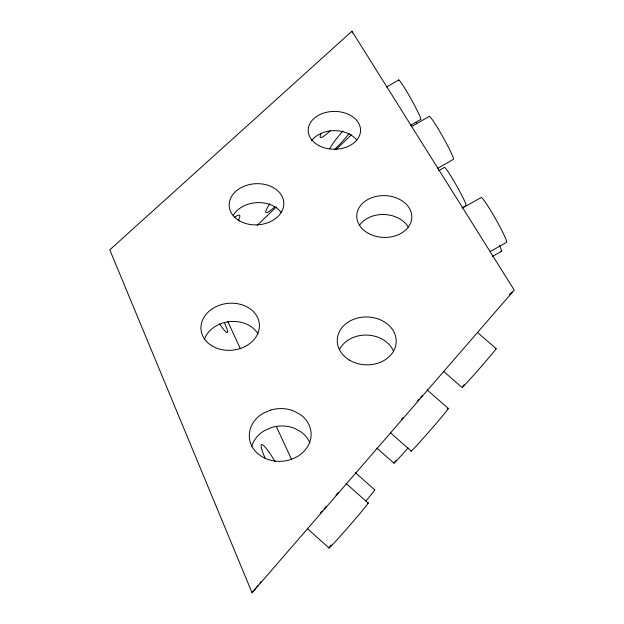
<?xml version="1.0" encoding="UTF-8"?>
<svg xmlns="http://www.w3.org/2000/svg" width="624" height="624" viewBox="0 0 624 624"><rect width="100%" height="100%" fill="white"/><g stroke="black" fill="none" stroke-linecap="round" stroke-linejoin="round"><path stroke-width="0.94" d="M462.891 386.233L464.186 384.595M252.065 592.8L514.223 290.098L351.959 31.2L109.777 249.857L252.065 592.8L258.102 585.281M259.912 583.027L261.121 581.529M420.732 397.309L422.44 395.327M335.985 495.136L338.216 492.554M417.136 401.474L418.954 399.376M324.035 508.872L326.368 506.204M320.237 513.217L322.14 511.048M401.372 419.539L403.166 417.479M257.299 225.233L276.245 207.02M335.915 149.682L351.359 134.839M509.293 294.629L512.109 292.04M234.554 217.285L237.276 215.584A23.665 4.056 -48.7 0 1 238.157 220.654M386.568 86.954L398.783 79.95M410.428 125.354L420.584 119.551A22.706 1.56 60.8 0 0 410.67 98.28A22.706 1.56 60.8 0 0 398.58 80.418M411.263 126.695L429.25 116.423A24.648 1.849 60.7 0 1 438.321 129.051A24.648 1.849 60.7 0 1 451.183 152.864L452.712 156.382A24.648 1.849 60.7 0 1 453.344 159.416L437.822 168.246M438.719 170.695L444.475 167.419A21.918 1.466 60.5 0 1 445.052 167.661L446.332 169.19A21.918 1.466 60.5 0 1 459.03 190.148A21.918 1.466 60.5 0 1 466.105 205.522L461.994 207.854M462.797 207.917L480.964 197.629A25.826 2.036 60.4 0 1 494.762 217.448A25.826 2.036 60.4 0 1 506.649 242.291L490.082 251.651M492.476 256.425L501.54 251.308M477.344 332.327L496.15 348.613M443.344 371.179L462.025 387.473A25.935 0.647 -48.8 0 0 480.488 367.435A25.935 0.647 -48.8 0 0 495.698 348.878M427.066 389.852L448.383 408.509M390.663 432.962L411.232 451.09M376.88 448.102L393.978 463.219M355.329 472.633L374.782 489.895M346.008 483.374L368.152 503.069M307.632 528.84L329.09 548.067M227.713 321.329L240.38 348.73M276.338 426.52L291.463 459.225M351.959 31.2L352.482 33.072M274.724 206.872A21.934 3.479 -49.1 0 1 269.825 203.775M416.005 122.242A21.099 1.349 60.7 0 1 416.832 123.802M233.36 215.14A26.918 20.467 -3.6 0 1 256.823 202.644A26.918 20.467 -3.6 0 1 281.33 212.573M311.626 140.728A25.787 18.845 -0.2 0 1 333.778 130.658A25.787 18.845 -0.2 0 1 356.593 139.823M359.307 225.592A27.121 20.787 2.1 0 1 384.049 214.508A27.121 20.787 2.1 0 1 408.197 227.035M204.212 339.854A28.805 23.338 -6.1 0 1 229.437 321.617A28.805 23.338 -6.1 0 1 258.047 333.949M339.417 349.58A28.985 23.767 1.8 0 1 366.834 335.08A28.985 23.767 1.8 0 1 393.494 351.047M408.096 447.907A24.851 0.593 -48.9 0 1 395.858 460.613M447.275 409.274A28.431 0.772 -48.9 0 1 438.914 420.272A28.431 0.772 -48.9 0 1 415.085 447.244L412.558 449.873A28.431 0.772 -48.9 0 1 411.177 450.848M367.887 503.038A29.975 0.842 -49 0 1 345.602 530.174A29.975 0.842 -49 0 1 331.149 544.916M374.509 489.934A27.245 0.702 -49 0 1 365.812 501.056M499.504 245.544A23.79 1.724 60.4 0 1 500.885 251.059M224.414 322.67A23.72 2.902 60.3 0 1 219.609 324.004M265.239 458.328A27.331 3.806 61.2 0 1 261.573 448.734L261.058 445.879A27.331 3.806 61.2 0 1 275.114 461.674M349.19 133.333A21.271 3.237 -49.6 0 1 334.464 149.401M329.722 148.738A21.271 3.237 -49.6 0 1 342.966 131.017M330.244 130.712A22.87 3.736 -49.7 0 1 323.848 136.172L321.68 137.366A22.87 3.736 -49.7 0 1 320.892 133.903M251.722 446.456A30.397 26.107 -4.4 0 1 264.498 430.607L271.541 427.51A30.397 26.107 -4.4 0 1 294.466 428.306L301.025 431.878A30.397 26.107 -4.4 0 1 309.847 442.783M270.356 410.155L263.188 413.275A30.943 26.356 -4.2 0 0 256.058 451.932A30.943 26.356 -4.2 0 0 301.673 453.5A30.943 26.356 -4.2 0 0 300.362 414.554L293.686 410.951A30.943 26.356 -4.2 0 0 270.356 410.155M239.444 220.834A27.355 20.576 -3.5 0 0 283.514 206.622A27.355 20.576 -3.5 0 0 246.503 185.367A27.355 20.576 -3.5 0 0 239.444 220.834M318.724 145.525A26.185 18.915 -0.2 0 0 360.376 132.475A26.185 18.915 -0.2 0 0 324.004 112.975A26.185 18.915 -0.2 0 0 318.724 145.525M368.308 233.321A27.557 20.904 2 0 0 411.7 218.907A27.557 20.904 2 0 0 372.817 197.34A27.557 20.904 2 0 0 368.308 233.321M211.715 345.719A29.297 23.509 -6 0 0 259.061 329.464A29.297 23.509 -6 0 0 219.796 305.144A29.297 23.509 -6 0 0 211.715 345.719M349.495 360.149A29.484 23.946 1.8 0 0 396.068 343.629A29.484 23.946 1.8 0 0 354.658 318.926A29.484 23.946 1.8 0 0 349.495 360.149"/></g></svg>
